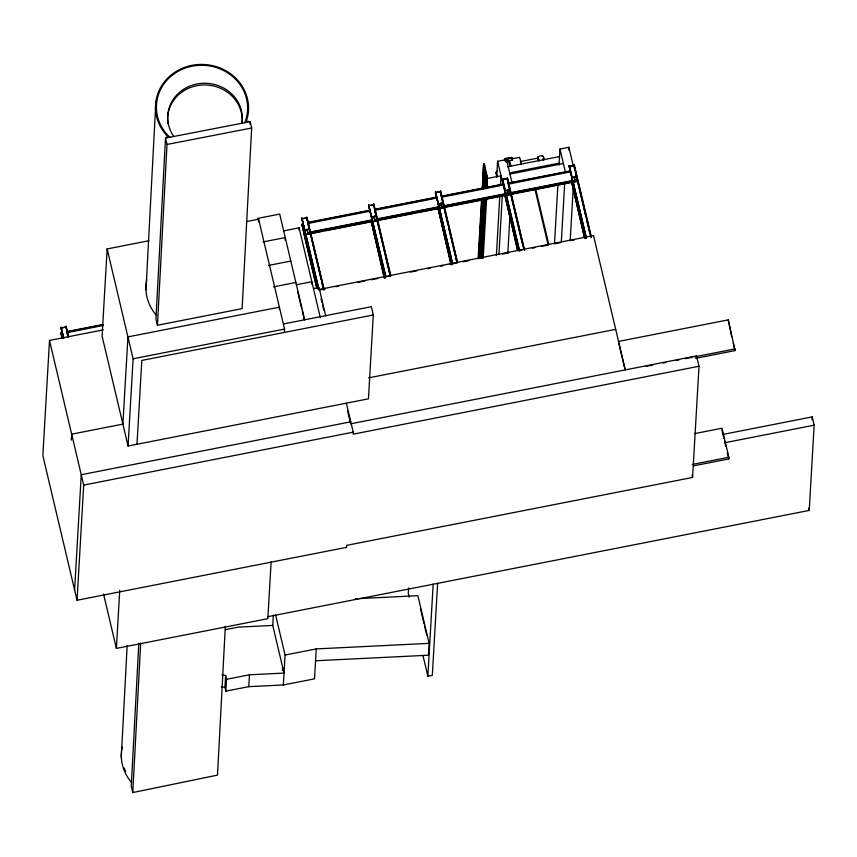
<?xml version="1.0" encoding="UTF-8"?>
<svg xmlns="http://www.w3.org/2000/svg" width="857" height="857" viewBox="0 0 857 857"><rect width="100%" height="100%" fill="white"/><g stroke="black" fill="none" stroke-linecap="round" stroke-linejoin="round"><path stroke-width="1.29" d="M121.287 757.106L127.157 645.428M145.979 289.762L155.888 101.447M138.813 643.361L131.271 786.201L132.781 792.564L217.485 775.114L225.337 626.296M132.781 792.564L140.677 643.05M157.452 325.253L167.008 144.458L165.497 138.095L167.661 136.413A46.557 43.193 4.1 0 1 192.022 65.325A46.557 43.193 4.1 0 1 246.377 121.116L250.148 121.651L251.658 128.014L242.113 308.627L157.452 325.253L155.953 318.89L165.497 138.095L250.148 121.651L250.008 124.308M103.194 329.881L49.502 340.422L42.85 455.592L77.044 600.254L346.571 547.344L346.678 545.352L692.585 477.445L699.001 366.271L696.548 355.901L350.652 423.808M63.043 337.808L60.976 327.331L63.707 337.637M61.254 327.267L60.901 328.734M65.903 326.356L68.346 336.726M71.324 440.102L71.667 434.178L122.894 424.119L127.929 336.897L279.403 307.16L258.61 219.21L246.859 221.513M74.602 589.895L81.254 474.724L350.77 421.815M77.044 600.254L83.697 485.083L49.502 340.422M148.925 240.742L107.136 248.937L102.101 336.169L128.068 446.015L368.446 398.826L373.288 314.98L371.327 306.699L283.721 323.892M271.133 561.838L267.845 618.668L116.381 648.406L119.744 590.259M128.068 446.015L133.103 358.783L107.136 248.937M136.981 444.258L141.823 360.422L373.288 314.98M315.569 660.768L428.468 655.209L429.143 643.361L316.254 648.91L314.53 678.84L283.346 684.957L248.776 686.661L225.852 691.16L224.941 687.325L225.627 675.466L221.995 675.059M225.852 691.16L226.537 679.301L225.627 675.466M258.46 221.845L258.61 219.21M248.776 686.661L249.462 674.802L284.031 673.099L272.762 625.428L273.351 615.112M279.264 309.42L279.403 307.16M285.102 240.089L285.252 237.56L262.981 241.942M284.374 332.441L284.567 329.056L279.393 307.16M298.964 230.115L299.104 227.833L283.603 230.876M318.033 288.306L301.868 218.149L319.008 289.43M302.146 218.096L301.793 219.563M316.726 286.988L304.224 233.586M305.124 230.897L304.996 234.368L305.178 231.154M323.85 289.88L306.785 217.185L324.235 289.762M306.206 235.471L306.013 238.685M282.349 670.463L282.489 668.106M283.346 684.957L285.07 655.037L275.633 615.101M311.702 284.01L311.841 281.717L296.34 284.76M346.357 403.154L353.213 432.174L353.105 434.178L699.001 366.271M385.457 277.786L368.671 205.037L385.811 276.318M368.949 204.984L368.585 206.451M384.45 277.775L371.306 220.41L384.847 277.668M371.917 217.774L371.734 220.999M373.513 205.487L373.866 204.02L390.728 275.354M373.791 205.434L373.866 204.02M372.816 225.573L372.999 222.359M372.881 225.83L373.063 222.616M408.575 587.956L408.264 593.29L409.185 597.179M451.95 263.378L435.474 191.925L452.614 263.206M435.752 191.872L435.388 193.339M438.784 204.919L438.538 207.876M440.391 190.961L457.252 262.296M439.684 212.718L439.866 208.165L441.58 207.833L440.562 203.516C434.745 204.395 446.54 202.081 440.841 203.463L441.858 207.78L443.637 207.705L439.866 208.165M437.627 583.392L432.314 675.327L427.857 676.194L433.181 584.078M478.12 258.675L481.505 200.024M482.127 189.365L483.584 164.03L484.323 163.891L484.655 165.272L487.247 176.606L486.508 176.756M478.527 258.718L481.988 198.738M482.523 189.408L483.584 164.03M478.859 258.525L479.02 255.857M479.406 249.194L479.781 242.531M480.166 235.868L480.552 229.205M481.013 221.202L481.323 215.868M481.484 213.211L481.709 209.204M481.945 205.209L482.095 202.541M482.866 189.215L483.327 181.213M483.637 175.889L484.098 167.886M479.267 258.568L482.727 198.588M483.348 187.929L484.505 167.94M485.126 199.145L481.741 257.796L479.234 246.452L479.974 246.313L482.009 254.904M485.737 188.486L486.53 176.467L483.916 165.412L484.655 165.272L483.894 165.701L486.926 178.556L486.38 187.887M482.384 257.196L485.769 198.556M483.744 237.389L481.141 226.055L480.402 226.194L483.005 237.528L483.744 237.389L481.131 226.334L480.391 226.484M487.205 178.974L487.365 176.306L486.433 176.488M483.187 258.182L486.658 198.203M487.269 187.533L487.365 176.306M497.542 170.693L496.053 172.289L496.685 177.088M496.674 177.281L497.606 161.287L506.508 159.531L511.897 182.337M496.374 255.59L499.835 195.61M500.488 185.123L500.991 175.621L497.606 161.287M502.277 178.813L519.374 250.855M498.913 254.722L502.298 196.082M506.358 162.198L506.508 159.531M505.459 192.621L505.405 195.021L505.523 192.879M507.194 177.849L524.056 249.183M506.487 199.606L506.669 195.053L508.383 194.721L507.365 190.404C501.549 191.282 513.343 188.969 507.644 190.35L508.662 194.668L510.44 194.582L506.733 195.31M507.815 252.976L509.894 216.992M554.5 243.677L557.886 185.026M559.043 165.037L559.964 149.043L568.877 147.286L573.365 166.29M561.281 242.477L564.742 182.498M568.727 149.954L568.877 147.286M585.856 238.439L569.08 165.701L586.22 236.971M585.834 237.089L569.359 165.647M572.262 179.509L572.144 181.652M573.997 164.737L591.169 237.368M573.408 183.012L573.29 186.483L573.472 183.269M570.184 240.731L573.194 188.754M696.398 358.547L696.548 355.901M624.946 369.196L618.379 341.45L728.268 319.875L731.749 336.705M693.452 465.876L728.771 458.934L728.868 457.242L722.012 428.232L694.545 433.621M695.788 358.29L735.027 350.588L728.268 319.875M812.04 419.566L812.19 416.898L722.858 434.435M267.962 616.676L809.233 510.418L814.15 425.19L812.19 416.898M241.899 123.258L241.974 122.862A37.312 34.612 4.1 0 0 197.014 83.965A37.312 34.612 4.1 0 0 173.553 136.145L173.832 136.477M543.884 160.002C545.62 153.939 535.357 154.838 538.325 160.141M538.903 160.816L538.207 158.042L538.335 159.52M542.727 155.749L542.695 156.36M244.652 122.722L245.488 120.848A45.625 42.325 4.1 0 0 192.214 66.16A45.625 42.325 4.1 0 0 168.347 135.834L169.954 137.227M505.148 160.227L504.848 158.77L511.908 157.495L512.475 160.141L505.673 161.47M504.848 158.77L511.908 157.495M507.162 158.899L509.433 158.459M512.079 158.095L505.287 159.434L505.105 158.824M512.304 158.781L519.342 157.399M520.22 161.577L538.207 158.042M507.569 166.772L559.535 156.574M483.509 172.45L484.248 172.311M257.421 218.449L279.703 214.079L304.685 319.779M509.894 172.825L559.675 163.055M483.112 179.209L483.862 179.059M486.926 178.556L501.034 175.792L518.753 250.255M509.936 174.046L563.403 163.548M306.752 217.839L302.114 218.749L306.742 217.946M435.71 192.525L440.359 191.614L457.21 263.056M502.513 179.413L507.162 178.502L524.013 249.933M569.316 166.301L573.954 165.38L590.816 236.821M373.545 204.834L368.906 205.744L373.556 204.727L390.406 276.168M435.71 192.632L440.348 191.722M502.513 179.52L507.151 178.61M569.316 166.397L573.954 165.487M482.727 185.958L483.466 185.808L484.055 188.272M308.413 222.284L369.967 210.201M375.205 209.172L436.759 197.089M441.998 196.06L503.552 183.976M508.083 183.087L570.451 170.843M308.488 222.627L370.042 210.543M375.28 209.515L436.834 197.431M442.073 196.403L503.627 184.319M508.865 183.291L570.419 171.207M308.445 223.388L370.01 211.197M375.237 210.276L436.802 198.085M442.03 197.164L503.595 184.973M508.822 184.051L570.387 171.861M309.388 232.204L372.249 219.863M376.18 219.092L439.041 206.751M442.973 205.98L505.834 193.639M509.765 192.868L572.626 180.527M309.473 232.558L372.334 220.217M376.255 219.446L439.127 207.105M443.048 206.333L505.919 193.993M509.84 193.221L572.712 180.881M318.515 231.058L321.139 230.544M331.616 228.487L334.23 227.973M366.978 221.545L372.217 220.517M384 218.203L386.614 217.689M423.283 210.49L425.908 209.976M436.384 207.919L439.009 207.405M458.645 203.548L465.201 202.263M475.678 200.206L478.292 199.692M501.87 195.064L505.791 194.293M514.961 192.493L517.585 191.979M528.062 189.922L530.676 189.408M554.254 184.78L556.868 184.266M567.345 182.209L572.583 181.181M366.967 221.652L369.581 221.138M458.645 203.655L461.259 203.141M568.652 182.059L572.583 181.288M482.695 199.317L481.945 199.467L484.559 210.522M311.927 233.104L322.403 231.047M325.017 230.533L361.686 223.334M364.311 222.82L370.856 221.535M377.401 220.249L400.98 215.621M403.604 215.107L414.081 213.05M416.695 212.536L436.342 208.68M444.194 207.137L453.364 205.337M455.988 204.823L492.657 197.624M495.271 197.11L505.748 195.053M512.304 193.768L545.041 187.34M547.666 186.826L571.233 182.198M304.428 234.936L304.149 233.233L317.379 288.938M310.695 233.704L371.231 221.824M377.487 220.592L439.041 208.508M444.28 207.48L505.834 195.396M511.072 194.368L572.626 182.284M485.705 203.334L484.966 203.484L484.098 199.799M485.694 203.623L484.955 203.762L483.787 198.856M481.163 212.975L481.913 212.825M484.933 216.842L484.184 216.992L481.57 205.937L482.32 205.787L484.633 215.621M484.912 217.132L484.173 217.271L481.559 206.216M480.777 219.724L481.516 219.574L482.973 225.723M268.53 265.424L290.802 261.053M484.13 230.629L483.391 230.779L480.798 219.446L481.538 219.296L483.862 229.119M483.016 237.25L483.755 237.1M480.349 239.842L479.609 239.981L482.223 251.037L482.962 250.897M61.211 328.027L65.85 327.117M273.587 286.849L295.869 282.467M479.213 246.741L479.963 246.591M67.521 331.455L102.904 324.503M67.607 331.798L102.979 324.857M67.564 332.559L102.947 325.51M313.823 288.53L319.018 287.502L325.746 315.965M318.9 289.505L593.526 235.589L625.278 369.903M318.868 290.073L325.424 288.788M335.901 286.731L338.515 286.217M358.162 282.36L364.707 281.075M371.252 279.789L377.808 278.504M388.285 276.447L390.899 275.933M410.546 272.076L417.091 270.791M427.568 268.734L430.193 268.22M440.669 266.163L443.283 265.649M449.839 264.363L456.385 263.078M462.93 261.792L469.475 260.507M479.952 258.45L482.577 257.936M502.223 254.079L508.769 252.794M519.246 250.737L521.87 250.223M532.347 248.166L534.961 247.652M541.506 246.366L548.062 245.081M554.608 243.795L561.153 242.51M571.63 240.453L574.254 239.939M133.103 358.783L284.567 329.056M368.531 377.873L615.69 329.356M646.178 366.357L652.713 365.071M663.179 363.014L665.793 362.5M676.259 360.443L678.873 359.929M685.418 358.644L691.963 357.369M694.577 356.855L735.124 348.885M83.697 485.083L353.213 432.174M724.818 442.726L814.15 425.19M692.242 464.43L728.868 457.242M225.359 629.659L238.203 627.131L272.762 625.428M285.07 655.037L316.254 648.91M226.537 679.301L249.462 674.802M167.008 144.458L251.658 128.014M355.451 598.764L417.884 595.69L429.143 643.361M537.928 156.692L539.085 160.945M221.31 686.907L224.941 687.325M511.94 158.899L512.475 160.141M808.665 508.051L809.233 510.418M733.238 343.014L735.027 350.588M721.915 429.925L724.004 438.752M724.604 441.28L725.793 446.326M727.282 452.625L728.771 458.934M691.974 474.853L692.585 477.445M574.276 164.673L591.448 237.303M574.222 167.436L574.833 170.029M575.443 172.632L585.567 215.428M586.488 219.317L589.862 233.586M569.08 165.701L586.252 238.332M585.245 238.321L571.715 181.073L584.86 238.428M584.967 238.375L571.437 181.127L584.27 237.185M559.964 149.043L565.363 171.839M535.614 188.69L548.834 244.62M534.875 188.829L548.094 244.77M507.473 177.795L524.645 250.426M507.419 180.559L511.404 197.41M512.015 200.013L522.138 242.81M502.556 178.759L519.417 250.094M502.47 180.174L519.031 250.201M518.142 250.137L504.912 194.185L517.746 250.244M518.099 250.887L504.634 194.239L517.478 250.298M496.053 172.289L496.781 175.396M486.294 180.623L484.269 172.021L483.519 172.171L486.123 183.505M486.198 188.604L483.873 178.781L483.134 178.92L485.148 187.801M484.066 187.983L483.487 185.53L482.748 185.68L483.305 188.411M484.837 199.649L485.416 202.113M482.705 199.038L484.719 207.919M481.966 199.188L484.58 210.233M484.537 223.602L481.923 212.547L481.184 212.686L483.777 224.031M482.791 241.406L480.756 232.804L480.016 232.954L482.63 243.999M482.191 239.232L480.745 233.083L479.995 233.233L482.609 244.288M480.734 258.257L479.588 253.061L478.849 253.211L479.984 258.407M440.669 190.907L457.531 262.242M440.927 194.968L447.975 224.791M448.586 227.394L455.335 255.922M455.945 258.514L456.556 261.106M435.474 191.925L452.571 263.967M435.977 194.582L451.918 262.017M451.65 264.545L438.109 207.298L451.253 264.663M451.371 264.599L437.831 207.351L450.975 264.717M373.588 204.073L390.449 275.408M374.434 209.376L384.547 252.172M385.157 254.775L389.764 274.229M368.671 205.037L385.843 277.668M369.174 207.694L385.114 275.14M384.568 277.722L371.027 220.474L384.172 277.829M420.444 608.631L424.011 623.735M424.601 626.253L426.69 635.058M422.962 655.476L427.857 676.194M306.785 217.185L323.957 289.816M307.01 219.895L321.118 279.553M321.729 282.157L323.26 288.638M321.064 298.622L321.986 302.532M322.596 305.135L323.828 310.341M347.653 411.135L350.352 422.544M301.868 218.149L318.729 289.484M302.371 220.806L318.311 288.252M304.503 233.532L317.422 288.177M301.943 223.913L301.782 224.973M301.91 224.566L304.106 233.886L301.9 224.673M304.064 234.647L316.758 288.338M299.104 227.833L320.325 317.636M297.754 291.958L301.632 308.359M302.232 310.887L304.321 319.715M66.182 326.303L68.624 336.672M68.303 337.487L65.86 327.01L61.222 327.92L63.675 338.29M66.428 330.363L67.96 336.844M60.976 327.331L63.664 338.397M61.479 329.977L63.011 336.458M61.018 333.737L62.111 338.504M103.558 594.126L116.381 648.406M543.295 159.98L542.963 158.395M520.617 162.637L520.874 163.955M509.026 163.151L508.737 160.688M511.65 157.442L511.693 158.009M167.918 123.687A37.312 34.612 4.1 0 1 204.427 84.939A37.312 34.612 4.1 0 1 241.995 123.558M156.338 315.28A46.557 43.214 3.3 0 1 146.772 279.768M131.667 782.58A46.557 43.321 -0.6 0 1 122.101 747.079M125.615 771.471A45.625 42.454 -0.6 0 1 124.265 767.99M504.259 160.773A6.063 0.6 78.9 0 1 504.719 160.709M508.929 160.698A6.063 0.6 78.9 0 1 510.236 166.162M509.465 160.591A6.063 0.6 78.9 0 1 510.761 166.054M519.278 157.817A6.063 0.6 78.9 0 1 521.324 163.987M60.976 332.741L60.976 334.498L60.976 332.741M308.895 229.087L305.178 229.826L306.956 229.74L307.984 234.057C302.285 235.439 314.069 233.125 308.263 234.004L307.235 229.687L308.895 229.087M375.698 215.975L371.981 216.703L373.759 216.628L374.777 220.945C369.088 222.327 380.872 220.013 375.055 220.892L374.038 216.575L375.698 215.975M576.108 176.638L572.39 177.367L574.169 177.281L575.186 181.609C569.487 182.98 581.282 180.666 575.465 181.545L574.447 177.228L576.108 176.638M480.37 239.553L479.62 239.703L482.234 250.758L482.984 250.608L480.37 239.553"/></g></svg>
